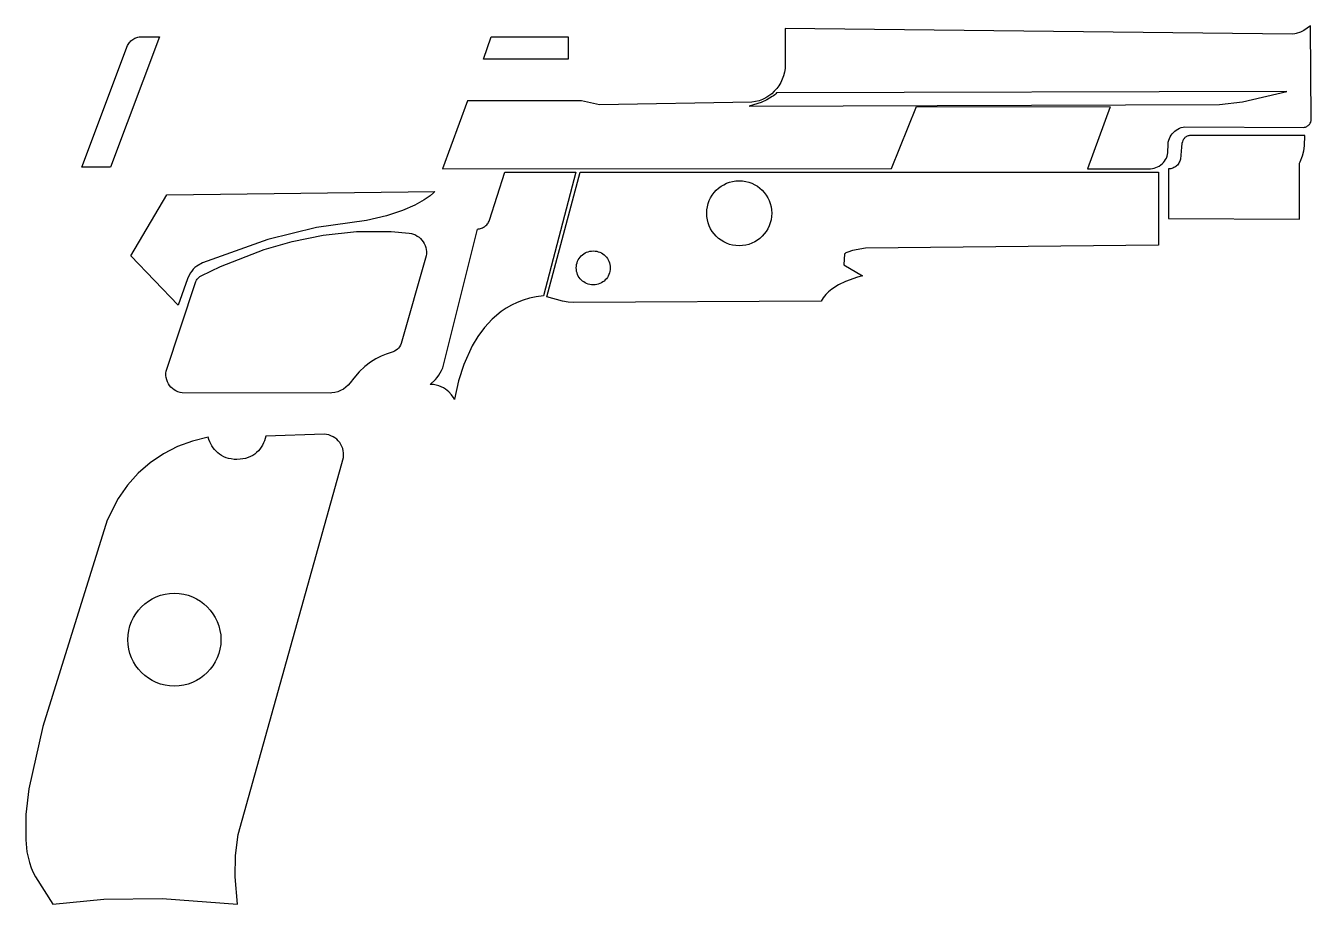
# Model space of a CAD drawing. Header units: metres. Extents: x 171 to 305, y -164 to -72.
import ezdxf

# ---------------------------------------------------------------- set-up
doc = ezdxf.new("R2010")
doc.units = ezdxf.units.M

msp = doc.modelspace()

# ---------------------------------------------------------------- linework, layer by layer
for points in [[(303.254664, -72.970898), (303.10074, -73.008236), (302.80991, -73.047606), (250.05284, -72.46493), (250.033028, -76.62672), (249.974608, -77.013562), (249.879612, -77.387196), (249.749818, -77.74559), (249.587258, -78.086966), (249.39371, -78.409292), (249.171206, -78.71079), (248.921778, -78.989428), (248.64695, -79.243174), (248.349008, -79.47025), (248.02973, -79.668624), (247.690894, -79.836518), (247.334532, -79.9719), (246.962422, -80.072738), (246.576596, -80.137254), (230.707438, -80.403446), (228.839522, -79.969868), (216.965276, -80.003142), (214.37346, -87.077804), (261.106158, -87.03691), (263.708388, -80.567784), (283.865574, -80.621378), (281.519884, -87.07755), (288.081974, -87.071454), (288.276792, -87.046308), (288.466276, -87.002874), (288.649156, -86.941914), (288.824162, -86.864444), (288.990024, -86.77148), (289.145726, -86.663784), (289.289998, -86.542372), (289.421824, -86.40826), (289.539934, -86.26221), (289.643058, -86.105238), (289.73018, -85.938106), (289.80003, -85.76183), (289.851338, -85.577426), (289.883088, -85.385656), (289.90417, -84.474304), (289.933888, -84.277708), (289.982402, -84.08797), (290.048442, -83.905852), (290.131246, -83.73237), (290.229798, -83.568794), (290.343082, -83.415886), (290.470082, -83.274662), (290.610036, -83.145884), (290.761674, -83.030822), (290.924234, -82.930492), (291.0967, -82.845656), (291.278056, -82.777584), (291.467286, -82.727038), (291.663628, -82.695034), (304.034698, -82.74685), (304.121566, -82.73415), (304.205386, -82.713068), (304.285904, -82.684112), (304.362358, -82.647536), (304.434494, -82.604102), (304.502058, -82.554064), (304.564288, -82.49793), (304.62093, -82.435954), (304.671476, -82.368898), (304.715418, -82.297016), (304.752248, -82.220562), (304.781712, -82.140298), (304.803302, -82.056478), (304.81651, -81.96961), (304.725832, -72.165464), (304.370486, -72.438514), (304.036476, -72.655176), (303.679352, -72.82815), (303.254664, -72.97039)], [(179.80406, -86.89848), (176.849532, -86.89848), (181.601364, -74.235818), (181.657244, -74.126852), (181.720744, -74.023474), (181.791356, -73.925938), (181.868826, -73.834498), (181.952646, -73.749408), (182.042308, -73.670922), (182.137558, -73.599548), (182.237888, -73.53554), (182.34279, -73.479152), (182.451756, -73.430638), (182.564532, -73.390252), (182.68061, -73.358248), (182.799736, -73.335134), (182.921402, -73.32091), (184.90438, -73.316084), (179.803806, -86.89848)], [(218.641422, -75.641708), (219.450412, -73.316084), (227.471732, -73.316084), (227.471732, -75.641708), (218.641422, -75.641708)], [(249.154442, -79.141066), (249.062748, -79.251302), (248.958862, -79.356458), (248.841006, -79.455518), (248.707402, -79.547466), (248.130314, -79.87157), (247.53824, -80.14335), (246.315992, -80.550258), (295.253918, -80.382364), (297.643804, -80.09001), (302.287432, -79.025242), (249.154188, -79.140812)], [(289.95751, -92.22359), (303.573688, -92.321634), (303.581562, -86.609936), (303.605438, -86.46414), (303.644808, -86.3219), (303.893474, -85.695028), (304.033428, -85.18906), (304.11801, -84.671154), (304.146458, -83.595718), (292.154864, -83.605878), (292.06698, -83.619848), (291.985446, -83.63966), (291.909754, -83.66506), (291.839904, -83.695794), (291.775642, -83.731862), (291.71646, -83.77301), (291.662358, -83.819238), (291.613082, -83.870292), (291.568124, -83.926172), (291.527484, -83.986624), (291.457634, -84.120736), (291.4015, -84.271358), (291.35705, -84.437474), (291.295328, -84.811362), (291.18687, -86.055454), (291.159946, -86.170516), (291.122608, -86.281006), (291.075618, -86.38667), (291.019484, -86.486746), (290.954714, -86.580726), (290.88207, -86.668102), (290.801806, -86.74862), (290.714684, -86.821518), (290.621212, -86.886288), (290.521898, -86.942422), (290.41725, -86.989666), (290.30803, -87.027258), (290.194492, -87.05469), (290.077398, -87.071454), (289.957256, -87.077296), (289.957256, -92.223844)], [(220.859096, -87.425784), (228.249988, -87.398098), (224.882456, -100.290122), (224.1423, -100.39096), (223.442022, -100.54209), (222.780352, -100.74021), (222.156528, -100.981764), (221.56928, -101.263196), (221.017592, -101.58095), (220.500448, -101.93147), (219.56522, -102.717092), (218.755214, -103.591868), (218.06154, -104.527604), (217.475816, -105.49636), (216.593928, -107.419902), (216.040716, -109.13745), (215.646254, -111.054388), (215.642698, -111.08309), (215.4936, -110.834678), (215.303862, -110.580678), (215.034114, -110.290356), (214.86876, -110.14329), (214.682578, -110.001304), (214.475314, -109.869224), (214.24646, -109.751622), (213.996016, -109.653324), (213.723728, -109.578902), (213.429088, -109.533182), (213.112096, -109.520736), (213.643718, -108.996226), (213.829138, -108.776008), (213.998302, -108.543852), (214.150448, -108.300774), (214.285068, -108.047536), (214.401908, -107.785154), (214.500206, -107.514644), (218.019122, -93.3323), (218.130374, -93.32087), (218.23934, -93.301312), (218.345512, -93.273626), (218.448636, -93.23832), (218.548204, -93.195648), (218.643962, -93.145864), (218.735656, -93.089222), (218.822778, -93.025976), (218.905074, -92.956634), (218.982036, -92.881196), (219.05341, -92.80017), (219.118688, -92.713556), (219.177616, -92.621862), (219.22994, -92.525342), (219.275152, -92.42425), (220.858842, -87.425784)], [(225.238056, -100.382578), (228.706934, -87.425784), (288.912046, -87.425784), (288.912046, -95.01251), (258.411726, -95.313246), (257.076194, -95.561912), (256.559812, -95.723964), (256.365756, -95.814896), (256.288032, -95.862902), (256.224278, -95.912686), (256.157476, -97.046796), (258.09194, -98.21418), (257.565144, -98.344482), (256.328418, -98.781108), (255.605026, -99.135946), (254.897636, -99.593146), (254.57023, -99.862894), (254.271018, -100.161344), (254.007874, -100.489766), (253.78918, -100.849176), (228.018086, -100.991924), (227.450142, -100.934266), (226.887786, -100.836222), (225.237294, -100.382324)], [(248.652284, -91.693492), (248.634758, -92.039694), (248.58345, -92.375736), (248.500138, -92.700094), (248.386346, -93.011244), (248.243852, -93.307154), (248.07418, -93.5863), (247.879362, -93.846904), (247.660922, -94.087442), (247.420384, -94.305882), (247.15978, -94.5007), (246.880634, -94.670372), (246.584724, -94.812866), (246.273574, -94.926658), (245.949216, -95.00997), (245.613174, -95.061278), (245.266972, -95.078804), (244.92077, -95.061278), (244.584728, -95.00997), (244.26037, -94.926658), (243.94922, -94.812866), (243.65331, -94.670372), (243.374164, -94.5007), (243.11356, -94.305882), (242.873276, -94.087442), (242.654836, -93.846904), (242.460018, -93.5863), (242.290346, -93.307154), (242.147852, -93.011244), (242.03406, -92.700094), (241.950748, -92.375736), (241.89944, -92.039694), (241.881914, -91.693492), (241.89944, -91.34729), (241.950748, -91.011248), (242.03406, -90.68689), (242.147852, -90.37574), (242.290346, -90.07983), (242.460018, -89.800684), (242.654836, -89.54008), (242.873276, -89.299542), (243.11356, -89.081102), (243.374164, -88.886284), (243.65331, -88.716612), (243.94922, -88.574118), (244.26037, -88.460326), (244.584728, -88.377014), (244.92077, -88.325706), (245.266972, -88.30818), (245.613174, -88.325706), (245.949216, -88.377014), (246.273574, -88.460326), (246.584724, -88.574118), (246.880634, -88.716612), (247.15978, -88.886284), (247.420384, -89.081102), (247.660922, -89.299542), (247.879362, -89.54008), (248.07418, -89.800684), (248.243852, -90.07983), (248.386346, -90.37574), (248.500138, -90.68689), (248.58345, -91.011248), (248.634758, -91.34729), (248.652284, -91.693492)], [(186.861704, -101.270816), (181.941978, -96.107758), (185.693304, -89.770966), (213.565994, -89.439496), (213.454234, -89.553542), (213.09711, -89.860374), (212.46084, -90.307414), (211.512404, -90.842338), (210.21802, -91.412314), (208.544668, -91.964764), (206.45882, -92.44711), (201.265536, -93.188028), (196.212968, -94.40799), (189.402466, -96.866964), (188.821314, -97.19818), (188.606938, -97.353882), (188.427614, -97.51949), (188.271658, -97.70745), (188.127386, -97.929954), (187.827412, -98.52787), (186.862212, -101.270816)], [(202.685904, -110.404148), (187.297822, -110.39221), (187.065412, -110.351824), (186.844686, -110.284768), (186.636914, -110.193074), (186.443874, -110.078774), (186.266836, -109.943646), (186.10707, -109.789722), (185.9661, -109.61878), (185.84545, -109.433106), (185.746644, -109.234478), (185.670952, -109.024928), (185.619898, -108.806234), (185.595006, -108.580682), (185.597546, -108.35005), (185.629042, -108.116116), (188.65215, -98.908616), (188.706506, -98.785172), (188.772292, -98.668332), (188.848746, -98.558858), (188.935106, -98.457258), (189.030864, -98.364294), (189.135512, -98.280474), (189.248542, -98.206814), (191.286892, -97.218754), (195.824094, -95.473012), (198.729854, -94.63913), (201.955654, -93.973904), (205.423008, -93.58503), (209.053684, -93.579442), (210.905598, -93.75394), (211.13623, -93.796612), (211.355432, -93.862906), (211.562442, -93.951044), (211.75599, -94.059502), (211.934806, -94.186756), (212.098128, -94.331028), (212.244686, -94.490794), (212.37321, -94.66453), (212.482938, -94.850712), (212.5726, -95.047562), (212.640926, -95.253556), (212.687154, -95.46717), (212.710014, -95.686626), (212.708236, -95.910654), (212.681058, -96.137476), (210.074256, -105.266744), (210.003898, -105.43032), (209.914236, -105.581958), (209.806794, -105.720134), (209.683096, -105.843324), (209.544412, -105.950004), (209.39252, -106.03865), (209.22869, -106.107992), (208.49971, -106.347006), (207.997298, -106.560874), (207.452976, -106.843322), (206.881222, -107.203748), (206.296768, -107.651296), (205.714092, -108.195364), (205.147672, -108.845096), (204.776832, -109.344714), (204.560678, -109.58957), (204.320648, -109.806486), (204.059282, -109.993176), (203.77912, -110.147862), (203.482448, -110.268004), (203.17206, -110.35157), (202.850242, -110.396528), (202.685904, -110.403894)], [(231.841548, -97.380552), (231.832404, -97.5614), (231.805734, -97.736914), (231.762046, -97.906332), (231.70261, -98.068638), (231.628188, -98.22307), (231.539542, -98.368866), (231.437688, -98.50501), (231.323642, -98.630486), (231.198166, -98.744532), (231.062022, -98.846386), (230.916226, -98.935032), (230.761794, -99.009454), (230.599488, -99.06889), (230.43007, -99.112324), (230.254556, -99.138994), (230.073708, -99.148138), (229.89286, -99.138994), (229.717346, -99.112324), (229.547928, -99.06889), (229.385622, -99.009454), (229.23119, -98.935032), (229.085394, -98.846386), (228.94925, -98.744532), (228.823774, -98.630486), (228.709728, -98.50501), (228.607874, -98.368866), (228.519228, -98.22307), (228.444806, -98.068638), (228.38537, -97.906332), (228.341936, -97.736914), (228.315266, -97.5614), (228.306122, -97.380552), (228.315266, -97.199704), (228.341936, -97.02419), (228.38537, -96.854772), (228.444806, -96.692466), (228.519228, -96.538034), (228.607874, -96.392238), (228.709728, -96.256094), (228.823774, -96.130618), (228.94925, -96.016572), (229.085394, -95.914718), (229.23119, -95.826072), (229.385622, -95.75165), (229.547928, -95.692214), (229.717346, -95.64878), (229.89286, -95.62211), (230.073708, -95.612966), (230.254556, -95.62211), (230.43007, -95.64878), (230.599488, -95.692214), (230.761794, -95.75165), (230.916226, -95.826072), (231.062022, -95.914718), (231.198166, -96.016572), (231.323642, -96.130618), (231.437688, -96.256094), (231.539542, -96.392238), (231.628188, -96.538034), (231.70261, -96.692466), (231.762046, -96.854772), (231.805734, -97.02419), (231.832404, -97.199704), (231.841548, -97.380552)], [(202.055222, -114.700304), (195.994274, -114.899694), (195.932552, -115.141502), (195.854066, -115.377722), (195.758816, -115.60683), (195.646802, -115.827556), (195.51777, -116.038376), (195.371974, -116.238274), (195.209414, -116.425472), (195.029836, -116.598954), (194.833494, -116.756942), (194.620388, -116.89842), (194.390264, -117.021864), (194.143376, -117.126004), (193.87947, -117.209316), (193.5988, -117.27053), (193.301112, -117.308376), (192.98666, -117.32133), (192.680336, -117.309138), (192.390014, -117.273578), (192.115694, -117.215666), (191.857376, -117.136926), (191.61506, -117.038374), (191.388746, -116.92128), (191.17818, -116.787168), (190.983616, -116.637054), (190.805054, -116.472208), (190.642494, -116.2939), (190.495936, -116.1034), (190.365126, -115.901978), (190.250318, -115.690904), (190.151512, -115.471448), (190.068708, -115.24488), (190.001652, -115.012216), (188.370972, -115.404392), (186.81065, -115.98529), (185.33618, -116.745258), (183.96331, -117.674898), (182.708042, -118.764304), (181.58587, -120.004078), (180.612796, -121.384568), (179.456588, -123.65609), (172.76191, -145.13687), (171.311062, -151.602694), (171.014644, -154.280362), (170.994324, -156.921708), (171.126658, -158.15691), (171.374816, -159.296608), (171.547028, -159.82188), (171.754038, -160.312354), (171.997878, -160.764728), (173.821598, -163.631372), (179.131468, -163.08959), (185.200036, -163.021772), (193.038476, -163.631372), (192.795144, -160.763458), (192.847468, -158.557468), (193.113406, -156.366972), (204.058266, -117.125496), (204.083158, -116.881402), (204.079602, -116.641118), (204.048868, -116.406422), (203.992226, -116.179092), (203.9112, -115.960906), (203.80706, -115.753896), (203.681076, -115.55984), (203.534772, -115.38077), (203.369418, -115.218464), (203.186538, -115.0747), (202.987402, -114.95151), (202.77328, -114.850672), (202.545442, -114.773964), (202.305412, -114.723164), (202.054714, -114.700304)], [(191.313816, -136.087104), (191.288924, -136.58215), (191.215518, -137.062972), (191.096138, -137.52703), (190.933324, -137.972038), (190.729362, -138.395456), (190.486792, -138.794744), (190.208154, -139.167616), (189.895734, -139.511532), (189.551818, -139.823952), (189.178946, -140.102844), (188.779658, -140.345414), (188.35624, -140.549376), (187.911232, -140.71219), (187.447174, -140.83157), (186.966352, -140.904976), (186.471306, -140.929868), (185.97626, -140.904976), (185.495438, -140.83157), (185.03138, -140.71219), (184.586372, -140.549376), (184.162954, -140.345414), (183.763666, -140.102844), (183.390794, -139.823952), (183.046878, -139.511532), (182.734458, -139.167616), (182.455566, -138.794744), (182.212996, -138.395456), (182.009034, -137.972038), (181.84622, -137.52703), (181.72684, -137.062972), (181.653434, -136.58215), (181.628542, -136.087104), (181.653434, -135.592058), (181.72684, -135.111236), (181.84622, -134.647178), (182.009034, -134.20217), (182.212996, -133.778752), (182.455566, -133.379464), (182.734458, -133.006592), (183.046878, -132.662676), (183.390794, -132.350256), (183.763666, -132.071618), (184.162954, -131.829048), (184.586372, -131.625086), (185.03138, -131.462272), (185.495438, -131.342892), (185.97626, -131.269486), (186.471306, -131.244594), (186.966352, -131.269486), (187.447174, -131.342892), (187.911232, -131.462272), (188.35624, -131.625086), (188.779658, -131.829048), (189.178946, -132.071618), (189.551818, -132.350256), (189.895734, -132.662676), (190.208154, -133.006592), (190.486792, -133.379464), (190.729362, -133.778752), (190.933324, -134.20217), (191.096138, -134.647178), (191.215518, -135.111236), (191.288924, -135.592058), (191.313816, -136.087104)]]:
    msp.add_lwpolyline(points)

doc.saveas('drawing.dxf')
